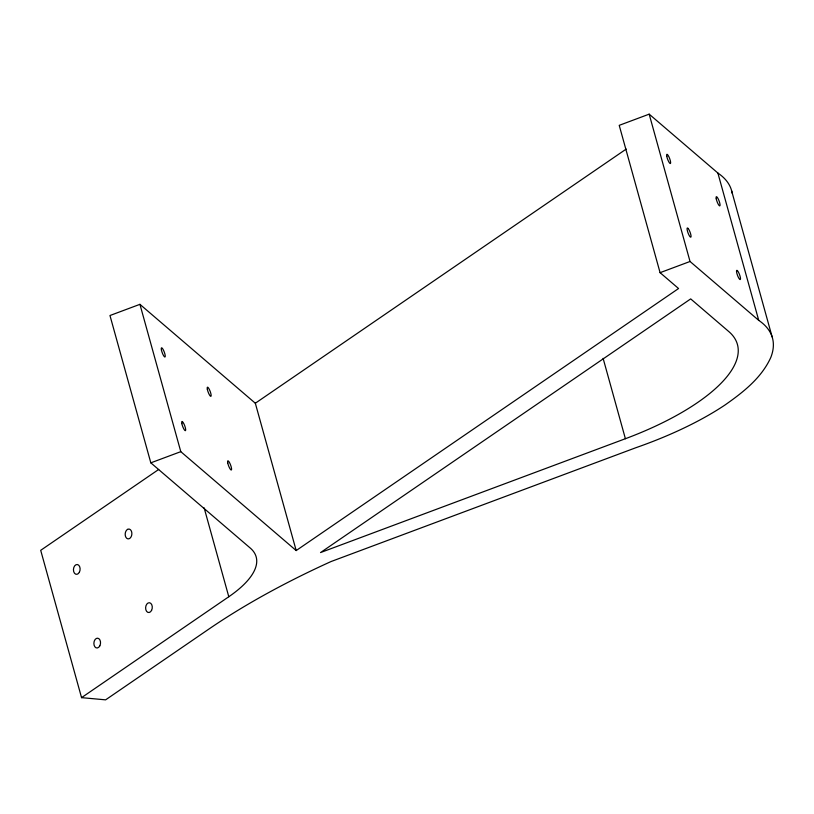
<?xml version="1.0" encoding="UTF-8"?>
<svg xmlns="http://www.w3.org/2000/svg" width="814" height="814" viewBox="0 0 814 814"><rect width="100%" height="100%" fill="white"/><g stroke="black" fill="none" stroke-linecap="round" stroke-linejoin="round"><path stroke-width="1.22" d="M158.699 469.454L40.7 550.325L81.553 697.649L105.617 699.847L209.106 628.927A465.557 167.603 -15.5 0 1 331.033 561.548L635.887 447.71A195.706 70.452 -15.5 0 0 725.081 404.945C743.04 392.328 761.375 378.093 770.726 357.631A195.706 70.452 -15.5 0 0 758.729 320.36L717.877 173.036L649.175 114.153L619.22 125.346L660.083 272.67L678.571 288.522L296.184 550.559L180.789 451.658L139.927 304.334L109.971 315.517L150.824 462.84L250.244 548.046A119.292 42.949 -15.5 0 1 228.795 596.743L81.553 697.649M296.184 550.559L255.331 403.235L626.19 149.084M150.824 462.84L180.789 451.658M660.083 272.67L690.038 261.487L758.729 320.36M625.396 438.715L320.543 552.564L690.689 298.901L728.774 331.542A174.074 62.668 -15.5 0 1 625.396 438.715L603.113 358.353M139.927 304.334L255.331 403.235M772.13 336.904L731.277 189.57A195.706 70.452 -15.5 0 0 717.877 173.036M649.175 114.153L690.038 261.487M204.141 507.865L228.795 596.743M731.623 190.761A195.706 70.452 -15.5 0 1 732.152 193.183M127.584 529.375L126.791 529.975A4.915 3.317 -84.8 0 0 125.478 536.273A4.915 3.317 -84.8 0 0 129.477 538.553L130.271 537.952A4.915 3.317 -84.8 0 0 131.583 531.654A4.915 3.317 -84.8 0 0 127.584 529.375M737.362 270.604L736.985 270.35A4.915 1.079 69.5 0 0 737.036 273.952A4.915 1.079 69.5 0 0 739.651 279.294L740.038 279.548A4.915 1.079 69.5 0 0 739.977 275.946A4.915 1.079 69.5 0 0 737.362 270.604M688.196 228.541L687.759 228.093A4.915 1.079 69.5 0 0 687.403 230.881A4.915 1.079 69.5 0 0 689.936 236.62L690.374 237.057A4.915 1.079 69.5 0 0 690.73 234.269A4.915 1.079 69.5 0 0 688.196 228.541M161.416 349.959A4.915 1.079 69.5 0 0 164.845 357.02A4.915 1.079 69.5 0 0 163.502 350.234A4.915 1.079 69.5 0 0 161.416 349.959M181.848 423.616A4.915 1.079 69.5 0 0 185.277 430.687A4.915 1.079 69.5 0 0 183.933 423.891A4.915 1.079 69.5 0 0 181.848 423.616M207.336 389.306A4.915 1.079 69.5 0 0 210.765 396.367A4.915 1.079 69.5 0 0 209.412 389.58A4.915 1.079 69.5 0 0 207.336 389.306M227.757 462.973A4.915 1.079 69.5 0 0 231.186 470.034A4.915 1.079 69.5 0 0 229.843 463.247A4.915 1.079 69.5 0 0 227.757 462.973M99.827 645.848A4.915 3.317 -84.8 0 0 97.7 638.196A4.915 3.317 -84.8 0 0 94.109 645.217A4.915 3.317 -84.8 0 0 99.827 645.848M79.396 572.191A4.915 3.317 -84.8 0 0 77.279 564.529A4.915 3.317 -84.8 0 0 73.677 571.55A4.915 3.317 -84.8 0 0 79.396 572.191M151.567 610.388A4.915 3.317 -84.8 0 0 149.45 602.736A4.915 3.317 -84.8 0 0 145.848 609.757A4.915 3.317 -84.8 0 0 151.567 610.388M716.239 198.84A4.915 1.079 69.5 0 0 719.668 205.901A4.915 1.079 69.5 0 0 718.324 199.115A4.915 1.079 69.5 0 0 716.239 198.84M666.798 156.461A4.915 1.079 69.5 0 0 670.227 163.533A4.915 1.079 69.5 0 0 668.884 156.736A4.915 1.079 69.5 0 0 666.798 156.461"/></g></svg>
